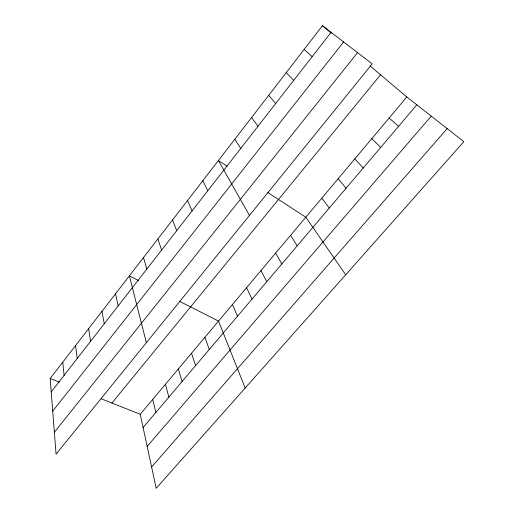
<?xml version="1.0" encoding="UTF-8"?>
<svg xmlns="http://www.w3.org/2000/svg" width="514" height="514" viewBox="0 0 514 514"><rect width="100%" height="100%" fill="white"/><g stroke="black" fill="none" stroke-linecap="round" stroke-linejoin="round"><path stroke-width="0.77" d="M50.166 378.484L322.458 25.7L372.194 63.897L56.071 454.151L50.166 378.484L59.483 382.191M51.214 391.919L331.1 32.337M52.711 411.142L343.609 41.942M54.362 432.261L357.538 52.64M111.911 403.034L380.546 74.781M140.226 414.29L406.818 96.973L463.834 141.678L156.192 488.3L140.226 414.29L101.123 398.742M143.078 427.519L416.828 104.824M147.152 446.39L431.24 116.125M151.598 467.02L447.186 128.622M138.632 280.554L129.374 275.864L146.362 342.69M179.906 301.493L218.534 321.077L245.178 388.038M227.111 166.163L218.405 160.516L249.463 215.411M267.845 192.583L305.804 217.204L345.691 274.791M322.458 25.7L331.421 33.275M369.964 65.837L406.818 96.973M389.111 118.047L398.581 126.335M304.14 49.434L312.191 56.63M371.77 138.69L380.72 147.389M286.227 72.635L293.719 80.364M354.776 158.916L363.225 168.014M268.713 95.328L275.658 103.565M338.128 178.731L346.095 188.208M321.803 198.16L329.307 207.997M251.577 117.533L258.002 126.251M234.814 139.255L240.732 148.437M290.571 235.335L297.208 245.84M275.626 253.126L281.852 263.933M260.958 270.589L266.792 281.691M202.805 180.722L207.797 190.745M246.553 287.724L252.014 299.109M187.526 200.518L192.088 210.933M232.418 304.551L237.507 316.206M172.55 219.921L176.7 230.702M204.9 337.306L209.294 349.462M157.875 238.939L161.621 250.067M191.504 353.253L195.577 365.64M178.345 368.911L182.097 381.529M143.483 257.578L146.85 269.047M165.418 384.299L168.862 397.129M152.709 399.423L155.858 412.459M115.534 293.79L118.175 305.888M101.965 311.375L104.265 323.762M88.646 328.626L90.612 341.296M75.577 345.556L77.228 358.496M62.753 362.177L64.096 375.361"/></g></svg>
